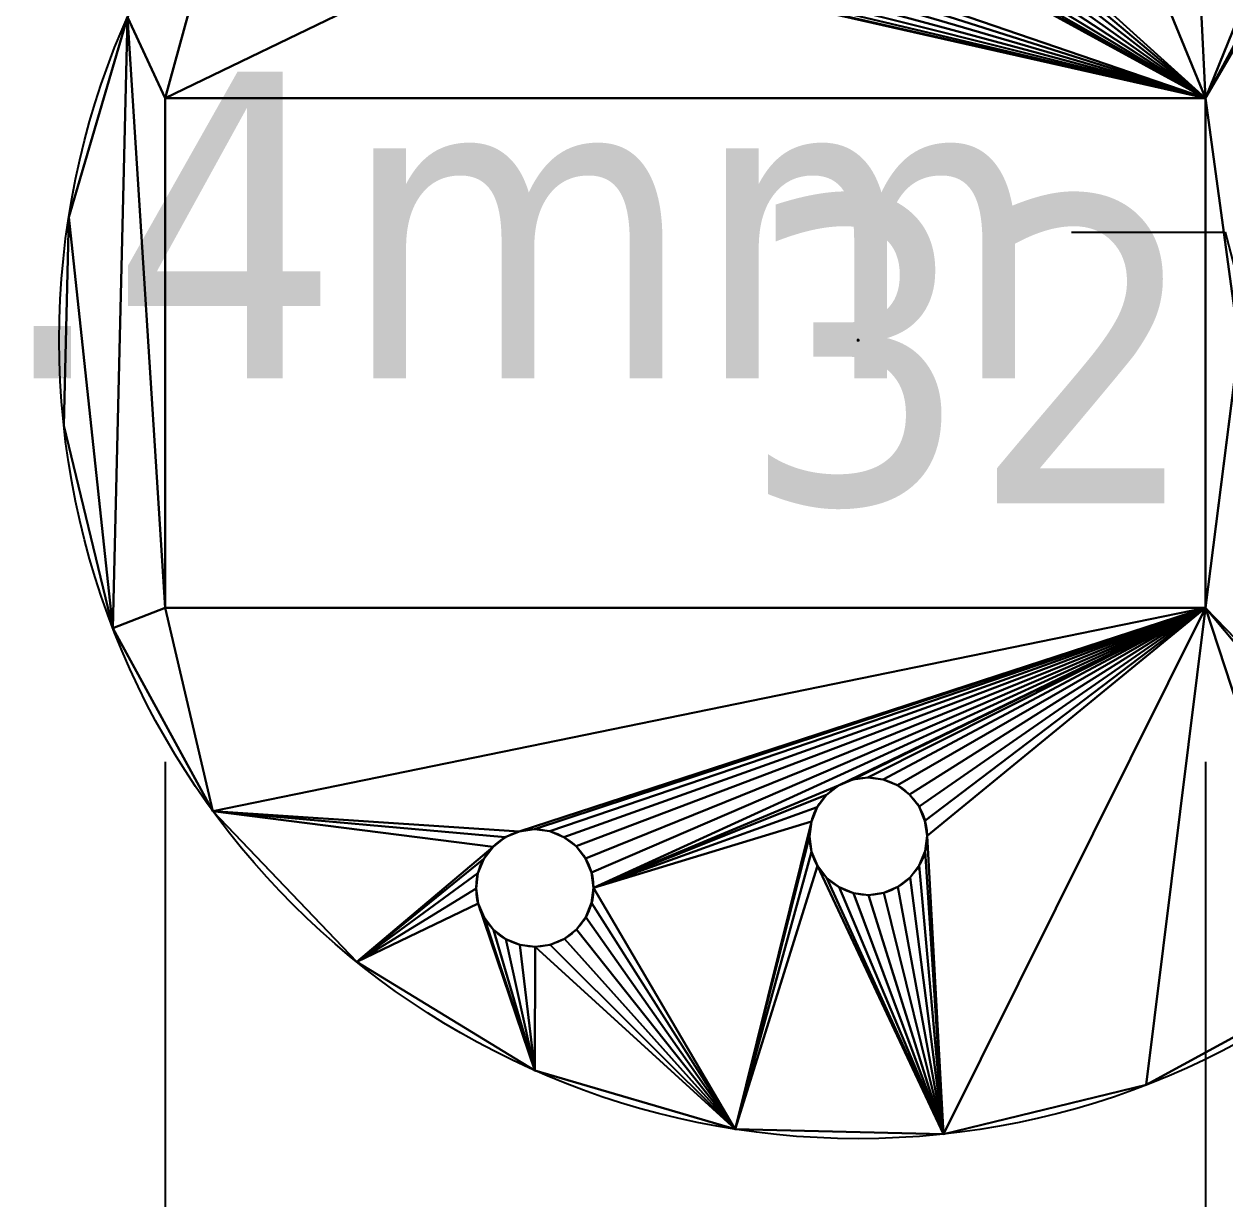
# Model space of a CAD drawing. Extents: x 8092 to 8804, y 9667 to 10646.
# Drawn here: x 8239.7 to 8315.3, y 9985 to 10059 of the extents above; entities that cross this region are included whole.
import ezdxf

# ---------------------------------------------------------------- set-up
doc = ezdxf.new("R2010")
doc.units = 0
doc.layers.get('0').update_dxf_attribs({"color": 13, "linetype": 'CONTINUOUS'})
doc.layers.get('DEFPOINTS').update_dxf_attribs({"linetype": 'CONTINUOUS'})
doc.styles.add('TAHOMA', font='tahoma.ttf')
doc.dimstyles.new('DIMSTYLE24', dxfattribs={"dimtxt": 19.396405, "dimasz": 9.698202, "dimexe": 9.698202, "dimexo": 9.698202, "dimgap": 1.93964, "dimtad": 0, "dimtih": 1, "dimtoh": 1, "dimdec": 1, "dimzin": 0, "dimtxsty": 'TAHOMA', "dimcen": 0.09, "dimazin": 3, "dimtfac": 1, "dimtdec": 4, "dimtofl": 0, "dimtmove": 0, "dimatfit": 3, "dimtolj": 1, "dimtzin": 0})
doc.dimstyles.new('DIMSTYLE25', dxfattribs={"dimtxt": 19.298537, "dimasz": 9.649269, "dimexe": 9.649269, "dimexo": 9.649269, "dimgap": 1.929854, "dimtad": 0, "dimtih": 1, "dimtoh": 1, "dimdec": 1, "dimzin": 0, "dimtxsty": 'TAHOMA', "dimcen": 0.09, "dimazin": 3, "dimtfac": 1, "dimtdec": 4, "dimtofl": 0, "dimtmove": 0, "dimatfit": 3, "dimtolj": 1, "dimtzin": 0})
doc.dimstyles.new('DIMSTYLE26', dxfattribs={"dimtxt": 19.283714, "dimasz": 9.641857, "dimexe": 9.641857, "dimexo": 9.641857, "dimgap": 1.928371, "dimtad": 0, "dimtih": 1, "dimtoh": 1, "dimdec": 1, "dimzin": 0, "dimtxsty": 'TAHOMA', "dimcen": 0.09, "dimazin": 3, "dimtfac": 1, "dimtdec": 4, "dimtofl": 0, "dimtmove": 0, "dimatfit": 3, "dimtolj": 1, "dimtzin": 0})
doc.dimstyles.new('DIMSTYLE9', dxfattribs={"dimtxt": 19.321487, "dimasz": 9.660743, "dimexe": 9.660743, "dimexo": 9.660743, "dimgap": 1.932149, "dimtad": 0, "dimtih": 1, "dimtoh": 1, "dimdec": 1, "dimzin": 0, "dimtxsty": 'TAHOMA', "dimcen": 0.09, "dimazin": 3, "dimtfac": 1, "dimtdec": 4, "dimtofl": 0, "dimtmove": 0, "dimatfit": 3, "dimtolj": 1, "dimtzin": 0})

# ---------------------------------------------------------------- blocks, each defined once
blk = doc.blocks.new('*D44')
at = {"color": 0}
for p, q in [((8248.629, 10012.558), (8248.629, 9965.891)), ((8314.129, 10012.558), (8314.129, 9965.891)), ((8248.629, 9975.589), (8238.931, 9975.589)), ((8304.431, 9975.589), (8258.328, 9975.589))]:
    blk.add_line(p, q, dxfattribs=at)
for points in [[(8258.328, 9977.206), (8258.328, 9973.973), (8248.629, 9975.589)], [(8304.431, 9973.973), (8304.431, 9977.206), (8314.129, 9975.589)]]:
    blk.add_solid(points, dxfattribs=at)
at = {"layer": 'DEFPOINTS', "color": 0}
for p in [(8248.629, 10022.256), (8314.129, 10022.256), (8248.629, 9975.589)]:
    blk.add_point(p, dxfattribs=at)
at = {"color": 0, "insert": (8190.091, 9975.589), "char_height": 19.3964, "attachment_point": 5, "style": 'TAHOMA'}
blk.add_mtext('\\A1;65.5mm', dxfattribs=at)
blk = doc.blocks.new('*D45')
at = {"color": 0}
for p, q in [((8332.356, 10064.005), (8332.356, 10073.655)), ((8323.779, 10054.356), (8342.006, 10054.356)), ((8323.779, 10022.256), (8342.006, 10022.256)), ((8332.356, 10012.607), (8332.356, 10002.958))]:
    blk.add_line(p, q, dxfattribs=at)
for points in [[(8330.748, 10064.005), (8333.965, 10064.005), (8332.356, 10054.356)], [(8333.965, 10012.607), (8330.748, 10012.607), (8332.356, 10022.256)]]:
    blk.add_solid(points, dxfattribs=at)
at = {"layer": 'DEFPOINTS', "color": 0}
for p in [(8314.129, 10054.356), (8314.129, 10022.256), (8332.356, 10022.256)]:
    blk.add_point(p, dxfattribs=at)
at = {"color": 0, "insert": (8332.356, 10038.306), "char_height": 19.2985, "attachment_point": 5, "style": 'TAHOMA'}
blk.add_mtext('\\A1;32.1mm', dxfattribs=at)
blk = doc.blocks.new('*D46')
at = {"color": 0}
for p, q in [((8305.69, 10045.925), (8315.351, 10045.925)), ((8315.351, 10045.925), (8319.533, 10029.928)), ((8322.823, 10017.002), (8323.003, 10017.002)), ((8322.913, 10016.912), (8322.913, 10017.092))]:
    blk.add_line(p, q, dxfattribs=at)
blk.add_solid([(8317.976, 10029.521), (8321.091, 10030.336), (8321.977, 10020.582)], dxfattribs=at)
at = {"layer": 'DEFPOINTS', "color": 0}
for p in [(8321.977, 10020.582), (8323.849, 10013.423)]:
    blk.add_point(p, dxfattribs=at)
at = {"color": 0, "insert": (8254.768, 10045.925), "char_height": 19.32149, "attachment_point": 5, "style": 'TAHOMA'}
blk.add_mtext('\\A1;%%c7.4mm', dxfattribs=at)
blk = doc.blocks.new('*D47')
at = {"color": 0}
for p, q in [((8347.224, 10081.774), (8339.606, 10075.863)), ((8356.866, 10081.774), (8347.224, 10081.774)), ((8292.25, 10039.025), (8292.25, 10039.205)), ((8292.16, 10039.115), (8292.34, 10039.115))]:
    blk.add_line(p, q, dxfattribs=at)
blk.add_solid([(8338.621, 10077.132), (8340.591, 10074.593), (8331.989, 10069.952)], dxfattribs=at)
at = {"layer": 'DEFPOINTS', "color": 0}
for p in [(8331.989, 10069.952), (8252.51, 10008.279)]:
    blk.add_point(p, dxfattribs=at)
at = {"color": 0, "insert": (8422.17, 10081.774), "char_height": 19.28371, "attachment_point": 5, "style": 'TAHOMA'}
blk.add_mtext('\\A1;%%c100.6mm', dxfattribs=at)

msp = doc.modelspace()

# ---------------------------------------------------------------- linework, layer by layer
for p, q in [((8314.129, 10054.356), (8248.629, 10054.356)), ((8248.629, 10054.356), (8248.629, 10022.256)), ((8314.129, 10054.356, 2.7), (8248.629, 10054.356, 2.7)), ((8248.629, 10054.356, 2.7), (8248.629, 10022.256, 2.7)), ((8248.629, 10054.356), (8248.629, 10054.356, 2.7)), ((8314.129, 10022.256), (8314.129, 10054.356)), ((8314.129, 10022.256, 2.7), (8314.129, 10054.356, 2.7)), ((8314.129, 10054.356), (8314.129, 10054.356, 2.7)), ((8242.55, 10046.866), (8242.55, 10046.866, 2.7)), ((8242.238, 10033.738), (8242.238, 10033.738, 2.7)), ((8248.629, 10022.256), (8314.129, 10022.256)), ((8248.629, 10022.256, 2.7), (8314.129, 10022.256, 2.7)), ((8248.629, 10022.256), (8248.629, 10022.256, 2.7)), ((8314.129, 10022.256), (8314.129, 10022.256, 2.7)), ((8245.334, 10020.978), (8245.334, 10020.978, 2.7)), ((8291.913, 10011.434), (8291.913, 10011.434, 2.7)), ((8292.87, 10011.565), (8292.87, 10011.565, 2.7)), ((8293.829, 10011.444), (8293.829, 10011.444, 2.7)), ((8290.26, 10010.468), (8290.26, 10010.468, 2.7)), ((8291.023, 10011.06), (8291.023, 10011.06, 2.7)), ((8294.723, 10011.079), (8294.723, 10011.079, 2.7)), ((8295.492, 10010.495), (8295.492, 10010.495, 2.7)), ((8289.675, 10009.699), (8289.675, 10009.699, 2.7)), ((8296.084, 10009.732), (8296.084, 10009.732, 2.7)), ((8251.627, 10009.453), (8251.627, 10009.453, 2.7)), ((8270.917, 10008.173), (8270.917, 10008.173, 2.7)), ((8271.874, 10008.304), (8271.874, 10008.304, 2.7)), ((8272.832, 10008.183), (8272.832, 10008.183, 2.7)), ((8289.31, 10008.805), (8289.31, 10008.805, 2.7)), ((8296.458, 10008.841), (8296.458, 10008.841, 2.7)), ((8270.026, 10007.799), (8270.026, 10007.799, 2.7)), ((8273.726, 10007.818), (8273.726, 10007.818, 2.7)), ((8289.189, 10007.847), (8289.189, 10007.847, 2.7)), ((8296.589, 10007.884), (8296.589, 10007.884, 2.7)), ((8269.263, 10007.207), (8269.263, 10007.207, 2.7)), ((8274.496, 10007.234), (8274.496, 10007.234, 2.7)), ((8289.32, 10006.89), (8289.32, 10006.89, 2.7)), ((8296.468, 10006.926), (8296.468, 10006.926, 2.7)), ((8268.679, 10006.438), (8268.679, 10006.438, 2.7)), ((8275.088, 10006.47), (8275.088, 10006.47, 2.7)), ((8289.694, 10005.999), (8289.694, 10005.999, 2.7)), ((8296.103, 10006.032), (8296.103, 10006.032, 2.7)), ((8268.314, 10005.544), (8268.314, 10005.544, 2.7)), ((8275.462, 10005.58), (8275.462, 10005.58, 2.7)), ((8290.286, 10005.236), (8290.286, 10005.236, 2.7)), ((8295.518, 10005.262), (8295.518, 10005.262, 2.7)), ((8268.193, 10004.585), (8268.193, 10004.585, 2.7)), ((8275.593, 10004.623), (8275.593, 10004.623, 2.7)), ((8291.055, 10004.652), (8291.055, 10004.652, 2.7)), ((8294.755, 10004.67), (8294.755, 10004.67, 2.7)), ((8268.324, 10003.629), (8268.324, 10003.629, 2.7)), ((8275.471, 10003.665), (8275.471, 10003.665, 2.7)), ((8291.949, 10004.287), (8291.949, 10004.287, 2.7)), ((8292.908, 10004.165), (8292.908, 10004.165, 2.7)), ((8293.865, 10004.296), (8293.865, 10004.296, 2.7)), ((8268.698, 10002.738), (8268.698, 10002.738, 2.7)), ((8275.106, 10002.77), (8275.106, 10002.77, 2.7)), ((8269.29, 10001.975), (8269.29, 10001.975, 2.7)), ((8270.059, 10001.391), (8270.059, 10001.391, 2.7)), ((8273.759, 10001.409), (8273.759, 10001.409, 2.7)), ((8274.522, 10002.001), (8274.522, 10002.001, 2.7)), ((8270.953, 10001.025), (8270.953, 10001.025, 2.7)), ((8271.911, 10000.904), (8271.911, 10000.904, 2.7)), ((8272.868, 10001.035), (8272.868, 10001.035, 2.7)), ((8260.688, 9999.95), (8260.688, 9999.95, 2.7)), ((8271.9, 9993.115), (8271.9, 9993.115, 2.7)), ((8310.387, 9992.199), (8310.387, 9992.199, 2.7)), ((8284.499, 9989.416), (8284.499, 9989.416, 2.7)), ((8297.627, 9989.103), (8297.627, 9989.103, 2.7))]:
    msp.add_line(p, q)
for centre, radius in [((8292.25, 10039.115), 50.3), ((8292.25, 10039.115, 2.7), 50.3), ((8292.889, 10007.865), 3.7), ((8292.889, 10007.865, 2.7), 3.7), ((8271.893, 10004.604), 3.7), ((8271.893, 10004.604, 2.7), 3.7)]:
    msp.add_circle(centre, radius)

# ---------------------------------------------------------------- dimensions: what is measured, and where the dimension line sits
at = {"color": 250}
for p1, p2, dimstyle, picture, middle in [((8252.51, 10008.279), (8331.989, 10069.952), 'DIMSTYLE26', '*D47', (8422.17, 10081.774)), ((8323.849, 10013.423), (8321.977, 10020.582), 'DIMSTYLE9', '*D46', (8254.768, 10045.925))]:
    dim = msp.add_diameter_dim_2p(p1=p1, p2=p2, dimstyle=dimstyle, override={"dimpost": 'mm'}, dxfattribs=at)
    dim.commit()
    dim.dimension.update_dxf_attribs({"geometry": picture, "text_midpoint": middle, "dimtype": 163})
dim = msp.add_linear_dim(base=(8332.356, 10022.256), p1=(8314.129, 10054.356), p2=(8314.129, 10022.256), angle=90, dimstyle='DIMSTYLE25', override={"dimpost": 'mm'}, dxfattribs=at)
dim.commit()
dim.dimension.update_dxf_attribs({"geometry": '*D45', "text_midpoint": (8332.356, 10038.306)})
dim = msp.add_linear_dim(base=(8248.629, 9975.589), p1=(8314.129, 10022.256), p2=(8248.629, 10022.256), dimstyle='DIMSTYLE24', override={"dimpost": 'mm'}, dxfattribs=at)
dim.commit()
dim.dimension.update_dxf_attribs({"geometry": '*D44', "text_midpoint": (8190.091, 9975.589)})

# ---------------------------------------------------------------- meshes
mesh = msp.add_polyface()
corners = [(8262.587, 10079.738), (8266.87, 10068.987), (8266.749, 10068.029), (8267.235, 10069.881), (8274.112, 10086.031), (8267.819, 10070.65), (8268.582, 10071.242), (8269.473, 10071.616), (8270.43, 10071.747), (8271.388, 10071.626), (8272.282, 10071.261), (8273.052, 10070.677), (8273.643, 10069.913), (8274.018, 10069.023), (8274.149, 10068.066), (8286.873, 10089.127), (8260.688, 9999.95), (8268.324, 10003.629), (8271.9, 9993.115), (8268.193, 10004.585), (8268.698, 10002.738), (8269.29, 10001.975), (8270.059, 10001.391), (8270.953, 10001.025), (8271.911, 10000.904), (8284.499, 9989.416), (8272.868, 10001.035), (8273.759, 10001.409), (8274.522, 10002.001), (8275.106, 10002.77), (8275.471, 10003.665), (8275.593, 10004.623), (8319.33, 10063.296), (8319.335, 10017.942), (8319.213, 10016.984), (8319.461, 10062.339), (8319.7, 10018.836), (8319.835, 10061.449), (8320.284, 10019.605), (8320.427, 10060.686), (8321.047, 10020.197), (8321.196, 10060.101), (8321.938, 10020.571), (8322.09, 10059.736), (8322.895, 10020.702), (8323.048, 10059.615), (8323.853, 10020.581), (8324.005, 10059.746), (8324.747, 10020.216), (8324.896, 10060.12), (8325.516, 10019.632), (8325.659, 10060.712), (8326.108, 10018.868), (8326.243, 10061.481), (8326.482, 10017.978), (8326.608, 10062.375), (8326.613, 10017.021), (8326.73, 10063.334), (8253.084, 10070.677), (8248.629, 10054.356), (8246.25, 10059.465), (8269.509, 10064.469), (8314.129, 10054.356), (8268.615, 10064.834), (8267.845, 10065.418), (8267.254, 10066.181), (8266.879, 10067.072), (8270.467, 10064.347), (8271.424, 10064.478), (8272.315, 10064.852), (8273.078, 10065.444), (8273.662, 10066.213), (8274.027, 10067.108), (8291.061, 10066.987), (8290.292, 10067.571), (8289.7, 10068.335), (8289.326, 10069.225), (8289.195, 10070.182), (8291.955, 10066.622), (8292.913, 10066.501), (8293.87, 10066.632), (8294.761, 10067.006), (8295.524, 10067.598), (8296.108, 10068.367), (8296.473, 10069.261), (8296.595, 10070.219), (8300, 10088.815), (8312.599, 10085.115), (8323.811, 10078.281), (8319.451, 10064.255), (8314.129, 10022.256), (8319.816, 10065.149), (8320.4, 10065.918), (8321.163, 10066.51), (8322.054, 10066.884), (8323.011, 10067.015), (8323.969, 10066.894), (8332.873, 10068.778), (8324.863, 10066.529), (8325.633, 10065.944), (8326.225, 10065.181), (8326.599, 10064.291), (8331.415, 10007.554), (8338.25, 10018.766), (8339.166, 10057.253), (8341.949, 10031.365), (8342.261, 10044.492), (8242.55, 10046.866), (8245.334, 10020.978), (8242.238, 10033.738), (8248.629, 10022.256), (8251.627, 10009.453), (8270.917, 10008.173), (8270.026, 10007.799), (8269.263, 10007.207), (8268.679, 10006.438), (8268.314, 10005.544), (8271.874, 10008.304), (8272.832, 10008.183), (8273.726, 10007.818), (8274.496, 10007.234), (8275.088, 10006.47), (8275.462, 10005.58), (8291.023, 10011.06), (8290.26, 10010.468), (8289.675, 10009.699), (8289.31, 10008.805), (8289.189, 10007.847), (8291.913, 10011.434), (8292.87, 10011.565), (8293.829, 10011.444), (8294.723, 10011.079), (8295.492, 10010.495), (8296.084, 10009.732), (8296.458, 10008.841), (8296.589, 10007.884), (8297.627, 9989.103), (8310.387, 9992.199), (8321.912, 9998.492), (8319.344, 10016.027), (8319.718, 10015.136), (8320.31, 10014.373), (8321.08, 10013.789), (8321.974, 10013.424), (8322.932, 10013.302), (8323.889, 10013.433), (8324.78, 10013.807), (8325.543, 10014.399), (8326.127, 10015.169), (8326.492, 10016.063), (8289.316, 10071.14), (8289.681, 10072.035), (8290.265, 10072.804), (8291.028, 10073.396), (8291.919, 10073.77), (8292.876, 10073.901), (8293.834, 10073.78), (8294.728, 10073.414), (8295.498, 10072.83), (8296.09, 10072.067), (8296.464, 10071.176), (8289.694, 10005.999), (8289.32, 10006.89), (8290.286, 10005.236), (8291.055, 10004.652), (8291.949, 10004.287), (8292.908, 10004.165), (8293.865, 10004.296), (8294.755, 10004.67), (8295.518, 10005.262), (8296.103, 10006.032), (8296.468, 10006.926)]
mesh.append_faces([[corners[k] for k in face] for face in [(105, 104, 106), (107, 108, 109)]], dxfattribs={"vtx0": -1})
mesh.append_faces([[corners[k] for k in face] for face in [(1, 0, 3), (3, 4, 5), (5, 4, 6), (6, 4, 7), (7, 4, 8), (8, 4, 9), (9, 4, 10), (10, 4, 11), (11, 4, 12), (12, 4, 13), (13, 4, 14), (16, 17, 18), (17, 16, 19), (18, 24, 25), (33, 35, 36), (36, 37, 38), (38, 39, 40), (40, 41, 42), (42, 43, 44), (44, 45, 46), (46, 47, 48), (48, 49, 50), (50, 51, 52), (52, 53, 54), (54, 55, 56), (58, 59, 60), (59, 61, 62), (61, 58, 63), (63, 58, 64), (64, 58, 65), (65, 58, 66), (66, 0, 2), (73, 14, 74), (74, 14, 75), (75, 14, 76), (76, 14, 77), (62, 89, 90), (89, 88, 91), (91, 88, 92), (92, 88, 93), (93, 88, 94), (94, 88, 95), (95, 88, 96), (96, 97, 98), (98, 97, 99), (99, 97, 100), (100, 97, 101), (101, 97, 57), (102, 97, 103), (103, 104, 105), (108, 110, 111), (110, 60, 59), (111, 114, 16), (112, 90, 117), (117, 90, 118), (118, 90, 119), (119, 90, 120), (120, 90, 121), (121, 90, 122), (122, 90, 31), (123, 90, 128), (128, 90, 129), (129, 90, 130), (130, 90, 131), (131, 90, 132), (132, 90, 133), (133, 90, 134), (134, 90, 135), (136, 90, 137), (137, 90, 138), (139, 90, 34), (138, 143, 102), (150, 15, 151), (151, 86, 152), (152, 86, 153), (153, 86, 154), (154, 86, 155), (155, 86, 156), (156, 86, 157), (157, 86, 158), (158, 86, 159), (159, 86, 160), (160, 86, 85), (25, 161, 136), (161, 25, 162), (162, 25, 127)]], dxfattribs={"vtx0": -1, "vtx1": -1})
mesh.append_faces([[corners[k] for k in face] for face in [(59, 58, 61), (62, 14, 73), (77, 14, 15), (62, 85, 86), (62, 88, 89), (90, 32, 34), (57, 97, 102), (108, 60, 110), (111, 90, 112), (31, 90, 123), (31, 126, 25), (135, 90, 136), (138, 90, 139), (102, 56, 57)]], dxfattribs={"vtx0": -1, "vtx1": -1, "vtx2": -1})
mesh.append_faces([[corners[k] for k in face] for face in [(0, 1, 2), (3, 0, 4), (14, 4, 15), (18, 17, 20), (18, 20, 21), (18, 21, 22), (18, 22, 23), (18, 23, 24), (25, 24, 26), (25, 26, 27), (25, 27, 28), (25, 28, 29), (25, 29, 30), (25, 30, 31), (32, 33, 34), (33, 32, 35), (36, 35, 37), (38, 37, 39), (40, 39, 41), (42, 41, 43), (44, 43, 45), (46, 45, 47), (48, 47, 49), (50, 49, 51), (52, 51, 53), (54, 53, 55), (56, 55, 57), (66, 58, 0), (62, 61, 67), (62, 67, 68), (62, 68, 69), (62, 69, 70), (62, 70, 71), (62, 71, 72), (62, 72, 14), (62, 73, 78), (62, 78, 79), (62, 79, 80), (62, 80, 81), (62, 81, 82), (62, 82, 83), (62, 83, 84), (62, 84, 85), (62, 86, 87), (62, 87, 88), (90, 89, 32), (96, 88, 97), (103, 97, 104), (108, 107, 60), (111, 110, 90), (111, 112, 113), (111, 113, 114), (16, 114, 115), (16, 115, 116), (16, 116, 19), (31, 123, 124), (31, 124, 125), (31, 125, 126), (25, 126, 127), (138, 139, 140), (138, 140, 141), (138, 141, 142), (138, 142, 143), (102, 143, 144), (102, 144, 145), (102, 145, 146), (102, 146, 147), (102, 147, 148), (102, 148, 149), (102, 149, 56), (15, 150, 77), (151, 15, 86), (136, 161, 163), (136, 163, 164), (136, 164, 165), (136, 165, 166), (136, 166, 167), (136, 167, 168), (136, 168, 169), (136, 169, 170), (136, 170, 171), (136, 171, 135)]], dxfattribs={"vtx0": -1, "vtx2": -1})
mesh = msp.add_polyface()
corners = [(8260.688, 9999.95, 2.7), (8268.324, 10003.629, 2.7), (8268.193, 10004.585, 2.7), (8271.9, 9993.115, 2.7), (8268.698, 10002.738, 2.7), (8269.29, 10001.975, 2.7), (8270.059, 10001.391, 2.7), (8270.953, 10001.025, 2.7), (8271.911, 10000.904, 2.7), (8284.499, 9989.416, 2.7), (8272.868, 10001.035, 2.7), (8273.759, 10001.409, 2.7), (8274.522, 10002.001, 2.7), (8275.106, 10002.77, 2.7), (8275.471, 10003.665, 2.7), (8275.593, 10004.623, 2.7), (8262.587, 10079.738, 2.7), (8267.235, 10069.881, 2.7), (8274.112, 10086.031, 2.7), (8266.87, 10068.987, 2.7), (8266.749, 10068.029, 2.7), (8267.819, 10070.65, 2.7), (8268.582, 10071.242, 2.7), (8269.473, 10071.616, 2.7), (8270.43, 10071.747, 2.7), (8271.388, 10071.626, 2.7), (8272.282, 10071.261, 2.7), (8273.052, 10070.677, 2.7), (8273.643, 10069.913, 2.7), (8274.018, 10069.023, 2.7), (8274.149, 10068.066, 2.7), (8286.873, 10089.127, 2.7), (8289.32, 10006.89, 2.7), (8289.189, 10007.847, 2.7), (8289.694, 10005.999, 2.7), (8297.627, 9989.103, 2.7), (8290.286, 10005.236, 2.7), (8291.055, 10004.652, 2.7), (8291.949, 10004.287, 2.7), (8292.908, 10004.165, 2.7), (8293.865, 10004.296, 2.7), (8294.755, 10004.67, 2.7), (8295.518, 10005.262, 2.7), (8296.103, 10006.032, 2.7), (8296.468, 10006.926, 2.7), (8296.589, 10007.884, 2.7), (8245.334, 10020.978, 2.7), (8242.55, 10046.866, 2.7), (8242.238, 10033.738, 2.7), (8246.25, 10059.465, 2.7), (8248.629, 10022.256, 2.7), (8251.627, 10009.453, 2.7), (8314.129, 10022.256, 2.7), (8270.917, 10008.173, 2.7), (8270.026, 10007.799, 2.7), (8269.263, 10007.207, 2.7), (8268.679, 10006.438, 2.7), (8268.314, 10005.544, 2.7), (8271.874, 10008.304, 2.7), (8272.832, 10008.183, 2.7), (8273.726, 10007.818, 2.7), (8274.496, 10007.234, 2.7), (8275.088, 10006.47, 2.7), (8275.462, 10005.58, 2.7), (8291.023, 10011.06, 2.7), (8290.26, 10010.468, 2.7), (8289.675, 10009.699, 2.7), (8289.31, 10008.805, 2.7), (8291.913, 10011.434, 2.7), (8292.87, 10011.565, 2.7), (8293.829, 10011.444, 2.7), (8294.723, 10011.079, 2.7), (8295.492, 10010.495, 2.7), (8296.084, 10009.732, 2.7), (8296.458, 10008.841, 2.7), (8310.387, 9992.199, 2.7), (8321.912, 9998.492, 2.7), (8319.344, 10016.027, 2.7), (8319.213, 10016.984, 2.7), (8314.129, 10054.356, 2.7), (8319.718, 10015.136, 2.7), (8320.31, 10014.373, 2.7), (8321.08, 10013.789, 2.7), (8321.974, 10013.424, 2.7), (8331.415, 10007.554, 2.7), (8322.932, 10013.302, 2.7), (8323.889, 10013.433, 2.7), (8324.78, 10013.807, 2.7), (8325.543, 10014.399, 2.7), (8326.127, 10015.169, 2.7), (8326.492, 10016.063, 2.7), (8326.613, 10017.021, 2.7), (8326.73, 10063.334, 2.7), (8248.629, 10054.356, 2.7), (8253.084, 10070.677, 2.7), (8269.509, 10064.469, 2.7), (8268.615, 10064.834, 2.7), (8267.845, 10065.418, 2.7), (8267.254, 10066.181, 2.7), (8266.879, 10067.072, 2.7), (8270.467, 10064.347, 2.7), (8271.424, 10064.478, 2.7), (8272.315, 10064.852, 2.7), (8273.078, 10065.444, 2.7), (8273.662, 10066.213, 2.7), (8274.027, 10067.108, 2.7), (8291.061, 10066.987, 2.7), (8290.292, 10067.571, 2.7), (8289.7, 10068.335, 2.7), (8289.326, 10069.225, 2.7), (8289.195, 10070.182, 2.7), (8291.955, 10066.622, 2.7), (8292.913, 10066.501, 2.7), (8293.87, 10066.632, 2.7), (8294.761, 10067.006, 2.7), (8295.524, 10067.598, 2.7), (8296.108, 10068.367, 2.7), (8296.473, 10069.261, 2.7), (8296.595, 10070.219, 2.7), (8300, 10088.815, 2.7), (8312.599, 10085.115, 2.7), (8323.811, 10078.281, 2.7), (8319.451, 10064.255, 2.7), (8319.33, 10063.296, 2.7), (8319.816, 10065.149, 2.7), (8320.4, 10065.918, 2.7), (8321.163, 10066.51, 2.7), (8322.054, 10066.884, 2.7), (8323.011, 10067.015, 2.7), (8323.969, 10066.894, 2.7), (8332.873, 10068.778, 2.7), (8324.863, 10066.529, 2.7), (8325.633, 10065.944, 2.7), (8326.225, 10065.181, 2.7), (8326.599, 10064.291, 2.7), (8338.25, 10018.766, 2.7), (8339.166, 10057.253, 2.7), (8341.949, 10031.365, 2.7), (8342.261, 10044.492, 2.7), (8319.335, 10017.942, 2.7), (8319.461, 10062.339, 2.7), (8319.7, 10018.836, 2.7), (8319.835, 10061.449, 2.7), (8320.284, 10019.605, 2.7), (8320.427, 10060.686, 2.7), (8321.047, 10020.197, 2.7), (8321.196, 10060.101, 2.7), (8321.938, 10020.571, 2.7), (8322.09, 10059.736, 2.7), (8322.895, 10020.702, 2.7), (8323.048, 10059.615, 2.7), (8323.853, 10020.581, 2.7), (8324.005, 10059.746, 2.7), (8324.747, 10020.216, 2.7), (8324.896, 10060.12, 2.7), (8325.516, 10019.632, 2.7), (8325.659, 10060.712, 2.7), (8326.108, 10018.868, 2.7), (8326.243, 10061.481, 2.7), (8326.482, 10017.978, 2.7), (8326.608, 10062.375, 2.7), (8289.681, 10072.035, 2.7), (8289.316, 10071.14, 2.7), (8290.265, 10072.804, 2.7), (8291.028, 10073.396, 2.7), (8291.919, 10073.77, 2.7), (8292.876, 10073.901, 2.7), (8293.834, 10073.78, 2.7), (8294.728, 10073.414, 2.7), (8295.498, 10072.83, 2.7), (8296.09, 10072.067, 2.7), (8296.464, 10071.176, 2.7)]
mesh.append_faces([[corners[k] for k in face] for face in [(46, 47, 48), (136, 137, 138)]], dxfattribs={"vtx0": -1})
mesh.append_faces([[corners[k] for k in face] for face in [(1, 3, 4), (4, 3, 5), (5, 3, 6), (6, 3, 7), (7, 3, 8), (8, 9, 10), (10, 9, 11), (11, 9, 12), (12, 9, 13), (13, 9, 14), (14, 9, 15), (16, 17, 18), (17, 16, 19), (19, 16, 20), (18, 30, 31), (32, 9, 34), (34, 35, 36), (36, 35, 37), (37, 35, 38), (38, 35, 39), (39, 35, 40), (40, 35, 41), (41, 35, 42), (42, 35, 43), (43, 35, 44), (44, 35, 45), (47, 46, 49), (50, 51, 52), (53, 51, 54), (54, 51, 55), (55, 0, 56), (56, 0, 57), (57, 0, 2), (64, 15, 65), (65, 15, 66), (66, 15, 67), (67, 9, 33), (52, 78, 79), (77, 76, 80), (80, 76, 81), (81, 76, 82), (82, 76, 83), (83, 84, 85), (85, 84, 86), (86, 84, 87), (87, 84, 88), (88, 84, 89), (89, 84, 90), (90, 84, 91), (49, 93, 94), (93, 49, 50), (94, 99, 16), (95, 79, 100), (100, 79, 101), (101, 79, 102), (102, 79, 103), (103, 79, 104), (104, 79, 105), (105, 79, 30), (106, 79, 111), (111, 79, 112), (112, 79, 113), (113, 79, 114), (114, 79, 115), (115, 79, 116), (116, 79, 117), (117, 79, 118), (119, 79, 120), (120, 79, 121), (122, 79, 123), (121, 129, 130), (130, 135, 136), (139, 123, 78), (123, 139, 140), (140, 141, 142), (142, 143, 144), (144, 145, 146), (146, 147, 148), (148, 149, 150), (150, 151, 152), (152, 153, 154), (154, 155, 156), (156, 157, 158), (158, 159, 160), (160, 91, 92), (31, 161, 119), (161, 31, 162), (162, 31, 110)]], dxfattribs={"vtx0": -1, "vtx1": -1})
mesh.append_faces([[corners[k] for k in face] for face in [(49, 46, 50), (52, 51, 53), (52, 15, 64), (67, 15, 9), (52, 45, 35), (52, 76, 77), (91, 84, 92), (94, 93, 95), (30, 79, 106), (30, 110, 31), (118, 79, 119), (121, 79, 122), (123, 79, 78), (130, 92, 84)]], dxfattribs={"vtx0": -1, "vtx1": -1, "vtx2": -1})
mesh.append_faces([[corners[k] for k in face] for face in [(0, 1, 2), (1, 0, 3), (8, 3, 9), (18, 17, 21), (18, 21, 22), (18, 22, 23), (18, 23, 24), (18, 24, 25), (18, 25, 26), (18, 26, 27), (18, 27, 28), (18, 28, 29), (18, 29, 30), (9, 32, 33), (34, 9, 35), (50, 46, 51), (55, 51, 0), (52, 53, 58), (52, 58, 59), (52, 59, 60), (52, 60, 61), (52, 61, 62), (52, 62, 63), (52, 63, 15), (52, 64, 68), (52, 68, 69), (52, 69, 70), (52, 70, 71), (52, 71, 72), (52, 72, 73), (52, 73, 74), (52, 74, 45), (52, 35, 75), (52, 75, 76), (52, 77, 78), (83, 76, 84), (95, 93, 79), (94, 95, 96), (94, 96, 97), (94, 97, 98), (94, 98, 99), (16, 99, 20), (30, 106, 107), (30, 107, 108), (30, 108, 109), (30, 109, 110), (121, 122, 124), (121, 124, 125), (121, 125, 126), (121, 126, 127), (121, 127, 128), (121, 128, 129), (130, 129, 131), (130, 131, 132), (130, 132, 133), (130, 133, 134), (130, 134, 92), (130, 84, 135), (136, 135, 137), (140, 139, 141), (142, 141, 143), (144, 143, 145), (146, 145, 147), (148, 147, 149), (150, 149, 151), (152, 151, 153), (154, 153, 155), (156, 155, 157), (158, 157, 159), (160, 159, 91), (119, 161, 163), (119, 163, 164), (119, 164, 165), (119, 165, 166), (119, 166, 167), (119, 167, 168), (119, 168, 169), (119, 169, 170), (119, 170, 171), (119, 171, 118)]], dxfattribs={"vtx0": -1, "vtx2": -1})
mesh = msp.add_polyface()
corners = [(8246.25, 10059.465, 2.7), (8242.55, 10046.866), (8242.55, 10046.866, 2.7), (8246.25, 10059.465)]
mesh.append_faces([[corners[k] for k in face] for face in [(0, 1, 2), (1, 0, 3)]], dxfattribs={"vtx0": -1})
mesh = msp.add_polyface()
corners = [(8314.129, 10054.356, 2.7), (8248.629, 10054.356), (8314.129, 10054.356), (8248.629, 10054.356, 2.7)]
mesh.append_faces([[corners[k] for k in face] for face in [(0, 1, 2), (1, 0, 3)]], dxfattribs={"vtx0": -1})
mesh = msp.add_polyface()
corners = [(8248.629, 10054.356), (8248.629, 10022.256, 2.7), (8248.629, 10022.256), (8248.629, 10054.356, 2.7)]
mesh.append_faces([[corners[k] for k in face] for face in [(0, 1, 2), (1, 0, 3)]], dxfattribs={"vtx0": -1})
mesh = msp.add_polyface()
corners = [(8314.129, 10054.356, 2.7), (8314.129, 10022.256), (8314.129, 10022.256, 2.7), (8314.129, 10054.356)]
mesh.append_faces([[corners[k] for k in face] for face in [(0, 1, 2), (1, 0, 3)]], dxfattribs={"vtx0": -1})
mesh = msp.add_polyface()
corners = [(8242.55, 10046.866, 2.7), (8242.238, 10033.738), (8242.238, 10033.738, 2.7), (8242.55, 10046.866)]
mesh.append_faces([[corners[k] for k in face] for face in [(0, 1, 2), (1, 0, 3)]], dxfattribs={"vtx0": -1})
mesh = msp.add_polyface()
corners = [(8242.238, 10033.738, 2.7), (8245.334, 10020.978), (8245.334, 10020.978, 2.7), (8242.238, 10033.738)]
mesh.append_faces([[corners[k] for k in face] for face in [(0, 1, 2), (1, 0, 3)]], dxfattribs={"vtx0": -1})
mesh = msp.add_polyface()
corners = [(8248.629, 10022.256, 2.7), (8314.129, 10022.256), (8248.629, 10022.256), (8314.129, 10022.256, 2.7)]
mesh.append_faces([[corners[k] for k in face] for face in [(0, 1, 2), (1, 0, 3)]], dxfattribs={"vtx0": -1})
mesh = msp.add_polyface()
corners = [(8245.334, 10020.978, 2.7), (8251.627, 10009.453), (8251.627, 10009.453, 2.7), (8245.334, 10020.978)]
mesh.append_faces([[corners[k] for k in face] for face in [(0, 1, 2), (1, 0, 3)]], dxfattribs={"vtx0": -1})
mesh = msp.add_polyface()
corners = [(8291.913, 10011.434, 2.7), (8291.023, 10011.06), (8291.913, 10011.434), (8291.023, 10011.06, 2.7)]
mesh.append_faces([[corners[k] for k in face] for face in [(0, 1, 2), (1, 0, 3)]], dxfattribs={"vtx0": -1})
mesh = msp.add_polyface()
corners = [(8292.87, 10011.565, 2.7), (8291.913, 10011.434), (8292.87, 10011.565), (8291.913, 10011.434, 2.7)]
mesh.append_faces([[corners[k] for k in face] for face in [(0, 1, 2), (1, 0, 3)]], dxfattribs={"vtx0": -1})
mesh = msp.add_polyface()
corners = [(8293.829, 10011.444, 2.7), (8292.87, 10011.565), (8293.829, 10011.444), (8292.87, 10011.565, 2.7)]
mesh.append_faces([[corners[k] for k in face] for face in [(0, 1, 2), (1, 0, 3)]], dxfattribs={"vtx0": -1})
mesh = msp.add_polyface()
corners = [(8294.723, 10011.079, 2.7), (8293.829, 10011.444), (8294.723, 10011.079), (8293.829, 10011.444, 2.7)]
mesh.append_faces([[corners[k] for k in face] for face in [(0, 1, 2), (1, 0, 3)]], dxfattribs={"vtx0": -1})
mesh = msp.add_polyface()
corners = [(8290.26, 10010.468), (8289.675, 10009.699, 2.7), (8289.675, 10009.699), (8290.26, 10010.468, 2.7)]
mesh.append_faces([[corners[k] for k in face] for face in [(0, 1, 2), (1, 0, 3)]], dxfattribs={"vtx0": -1})
mesh = msp.add_polyface()
corners = [(8291.023, 10011.06, 2.7), (8290.26, 10010.468), (8291.023, 10011.06), (8290.26, 10010.468, 2.7)]
mesh.append_faces([[corners[k] for k in face] for face in [(0, 1, 2), (1, 0, 3)]], dxfattribs={"vtx0": -1})
mesh = msp.add_polyface()
corners = [(8295.492, 10010.495, 2.7), (8294.723, 10011.079), (8295.492, 10010.495), (8294.723, 10011.079, 2.7)]
mesh.append_faces([[corners[k] for k in face] for face in [(0, 1, 2), (1, 0, 3)]], dxfattribs={"vtx0": -1})
mesh = msp.add_polyface()
corners = [(8295.492, 10010.495, 2.7), (8296.084, 10009.732), (8296.084, 10009.732, 2.7), (8295.492, 10010.495)]
mesh.append_faces([[corners[k] for k in face] for face in [(0, 1, 2), (1, 0, 3)]], dxfattribs={"vtx0": -1})
mesh = msp.add_polyface()
corners = [(8289.675, 10009.699), (8289.31, 10008.805, 2.7), (8289.31, 10008.805), (8289.675, 10009.699, 2.7)]
mesh.append_faces([[corners[k] for k in face] for face in [(0, 1, 2), (1, 0, 3)]], dxfattribs={"vtx0": -1})
mesh = msp.add_polyface()
corners = [(8296.084, 10009.732, 2.7), (8296.458, 10008.841), (8296.458, 10008.841, 2.7), (8296.084, 10009.732)]
mesh.append_faces([[corners[k] for k in face] for face in [(0, 1, 2), (1, 0, 3)]], dxfattribs={"vtx0": -1})
mesh = msp.add_polyface()
corners = [(8251.627, 10009.453, 2.7), (8260.688, 9999.95), (8260.688, 9999.95, 2.7), (8251.627, 10009.453)]
mesh.append_faces([[corners[k] for k in face] for face in [(0, 1, 2), (1, 0, 3)]], dxfattribs={"vtx0": -1})
mesh = msp.add_polyface()
corners = [(8270.917, 10008.173, 2.7), (8270.026, 10007.799), (8270.917, 10008.173), (8270.026, 10007.799, 2.7)]
mesh.append_faces([[corners[k] for k in face] for face in [(0, 1, 2), (1, 0, 3)]], dxfattribs={"vtx0": -1})
mesh = msp.add_polyface()
corners = [(8271.874, 10008.304, 2.7), (8270.917, 10008.173), (8271.874, 10008.304), (8270.917, 10008.173, 2.7)]
mesh.append_faces([[corners[k] for k in face] for face in [(0, 1, 2), (1, 0, 3)]], dxfattribs={"vtx0": -1})
mesh = msp.add_polyface()
corners = [(8272.832, 10008.183, 2.7), (8271.874, 10008.304), (8272.832, 10008.183), (8271.874, 10008.304, 2.7)]
mesh.append_faces([[corners[k] for k in face] for face in [(0, 1, 2), (1, 0, 3)]], dxfattribs={"vtx0": -1})
mesh = msp.add_polyface()
corners = [(8273.726, 10007.818, 2.7), (8272.832, 10008.183), (8273.726, 10007.818), (8272.832, 10008.183, 2.7)]
mesh.append_faces([[corners[k] for k in face] for face in [(0, 1, 2), (1, 0, 3)]], dxfattribs={"vtx0": -1})
mesh = msp.add_polyface()
corners = [(8289.31, 10008.805), (8289.189, 10007.847, 2.7), (8289.189, 10007.847), (8289.31, 10008.805, 2.7)]
mesh.append_faces([[corners[k] for k in face] for face in [(0, 1, 2), (1, 0, 3)]], dxfattribs={"vtx0": -1})
mesh = msp.add_polyface()
corners = [(8296.458, 10008.841, 2.7), (8296.589, 10007.884), (8296.589, 10007.884, 2.7), (8296.458, 10008.841)]
mesh.append_faces([[corners[k] for k in face] for face in [(0, 1, 2), (1, 0, 3)]], dxfattribs={"vtx0": -1})
mesh = msp.add_polyface()
corners = [(8270.026, 10007.799, 2.7), (8269.263, 10007.207), (8270.026, 10007.799), (8269.263, 10007.207, 2.7)]
mesh.append_faces([[corners[k] for k in face] for face in [(0, 1, 2), (1, 0, 3)]], dxfattribs={"vtx0": -1})
mesh = msp.add_polyface()
corners = [(8274.496, 10007.234, 2.7), (8273.726, 10007.818), (8274.496, 10007.234), (8273.726, 10007.818, 2.7)]
mesh.append_faces([[corners[k] for k in face] for face in [(0, 1, 2), (1, 0, 3)]], dxfattribs={"vtx0": -1})
mesh = msp.add_polyface()
corners = [(8289.189, 10007.847), (8289.32, 10006.89, 2.7), (8289.32, 10006.89), (8289.189, 10007.847, 2.7)]
mesh.append_faces([[corners[k] for k in face] for face in [(0, 1, 2), (1, 0, 3)]], dxfattribs={"vtx0": -1})
mesh = msp.add_polyface()
corners = [(8296.589, 10007.884, 2.7), (8296.468, 10006.926), (8296.468, 10006.926, 2.7), (8296.589, 10007.884)]
mesh.append_faces([[corners[k] for k in face] for face in [(0, 1, 2), (1, 0, 3)]], dxfattribs={"vtx0": -1})
mesh = msp.add_polyface()
corners = [(8269.263, 10007.207), (8268.679, 10006.438, 2.7), (8268.679, 10006.438), (8269.263, 10007.207, 2.7)]
mesh.append_faces([[corners[k] for k in face] for face in [(0, 1, 2), (1, 0, 3)]], dxfattribs={"vtx0": -1})
mesh = msp.add_polyface()
corners = [(8274.496, 10007.234, 2.7), (8275.088, 10006.47), (8275.088, 10006.47, 2.7), (8274.496, 10007.234)]
mesh.append_faces([[corners[k] for k in face] for face in [(0, 1, 2), (1, 0, 3)]], dxfattribs={"vtx0": -1})
mesh = msp.add_polyface()
corners = [(8289.32, 10006.89), (8289.694, 10005.999, 2.7), (8289.694, 10005.999), (8289.32, 10006.89, 2.7)]
mesh.append_faces([[corners[k] for k in face] for face in [(0, 1, 2), (1, 0, 3)]], dxfattribs={"vtx0": -1})
mesh = msp.add_polyface()
corners = [(8296.468, 10006.926, 2.7), (8296.103, 10006.032), (8296.103, 10006.032, 2.7), (8296.468, 10006.926)]
mesh.append_faces([[corners[k] for k in face] for face in [(0, 1, 2), (1, 0, 3)]], dxfattribs={"vtx0": -1})
mesh = msp.add_polyface()
corners = [(8268.679, 10006.438), (8268.314, 10005.544, 2.7), (8268.314, 10005.544), (8268.679, 10006.438, 2.7)]
mesh.append_faces([[corners[k] for k in face] for face in [(0, 1, 2), (1, 0, 3)]], dxfattribs={"vtx0": -1})
mesh = msp.add_polyface()
corners = [(8275.088, 10006.47, 2.7), (8275.462, 10005.58), (8275.462, 10005.58, 2.7), (8275.088, 10006.47)]
mesh.append_faces([[corners[k] for k in face] for face in [(0, 1, 2), (1, 0, 3)]], dxfattribs={"vtx0": -1})
mesh = msp.add_polyface()
corners = [(8289.694, 10005.999), (8290.286, 10005.236, 2.7), (8290.286, 10005.236), (8289.694, 10005.999, 2.7)]
mesh.append_faces([[corners[k] for k in face] for face in [(0, 1, 2), (1, 0, 3)]], dxfattribs={"vtx0": -1})
mesh = msp.add_polyface()
corners = [(8296.103, 10006.032, 2.7), (8295.518, 10005.262), (8295.518, 10005.262, 2.7), (8296.103, 10006.032)]
mesh.append_faces([[corners[k] for k in face] for face in [(0, 1, 2), (1, 0, 3)]], dxfattribs={"vtx0": -1})
mesh = msp.add_polyface()
corners = [(8268.314, 10005.544), (8268.193, 10004.585, 2.7), (8268.193, 10004.585), (8268.314, 10005.544, 2.7)]
mesh.append_faces([[corners[k] for k in face] for face in [(0, 1, 2), (1, 0, 3)]], dxfattribs={"vtx0": -1})
mesh = msp.add_polyface()
corners = [(8275.462, 10005.58, 2.7), (8275.593, 10004.623), (8275.593, 10004.623, 2.7), (8275.462, 10005.58)]
mesh.append_faces([[corners[k] for k in face] for face in [(0, 1, 2), (1, 0, 3)]], dxfattribs={"vtx0": -1})
mesh = msp.add_polyface()
corners = [(8290.286, 10005.236, 2.7), (8291.055, 10004.652), (8290.286, 10005.236), (8291.055, 10004.652, 2.7)]
mesh.append_faces([[corners[k] for k in face] for face in [(0, 1, 2), (1, 0, 3)]], dxfattribs={"vtx0": -1})
mesh = msp.add_polyface()
corners = [(8294.755, 10004.67, 2.7), (8295.518, 10005.262), (8294.755, 10004.67), (8295.518, 10005.262, 2.7)]
mesh.append_faces([[corners[k] for k in face] for face in [(0, 1, 2), (1, 0, 3)]], dxfattribs={"vtx0": -1})
mesh = msp.add_polyface()
corners = [(8268.193, 10004.585), (8268.324, 10003.629, 2.7), (8268.324, 10003.629), (8268.193, 10004.585, 2.7)]
mesh.append_faces([[corners[k] for k in face] for face in [(0, 1, 2), (1, 0, 3)]], dxfattribs={"vtx0": -1})
mesh = msp.add_polyface()
corners = [(8275.593, 10004.623, 2.7), (8275.471, 10003.665), (8275.471, 10003.665, 2.7), (8275.593, 10004.623)]
mesh.append_faces([[corners[k] for k in face] for face in [(0, 1, 2), (1, 0, 3)]], dxfattribs={"vtx0": -1})
mesh = msp.add_polyface()
corners = [(8291.055, 10004.652, 2.7), (8291.949, 10004.287), (8291.055, 10004.652), (8291.949, 10004.287, 2.7)]
mesh.append_faces([[corners[k] for k in face] for face in [(0, 1, 2), (1, 0, 3)]], dxfattribs={"vtx0": -1})
mesh = msp.add_polyface()
corners = [(8293.865, 10004.296, 2.7), (8294.755, 10004.67), (8293.865, 10004.296), (8294.755, 10004.67, 2.7)]
mesh.append_faces([[corners[k] for k in face] for face in [(0, 1, 2), (1, 0, 3)]], dxfattribs={"vtx0": -1})
mesh = msp.add_polyface()
corners = [(8268.324, 10003.629), (8268.698, 10002.738, 2.7), (8268.698, 10002.738), (8268.324, 10003.629, 2.7)]
mesh.append_faces([[corners[k] for k in face] for face in [(0, 1, 2), (1, 0, 3)]], dxfattribs={"vtx0": -1})
mesh = msp.add_polyface()
corners = [(8275.471, 10003.665, 2.7), (8275.106, 10002.77), (8275.106, 10002.77, 2.7), (8275.471, 10003.665)]
mesh.append_faces([[corners[k] for k in face] for face in [(0, 1, 2), (1, 0, 3)]], dxfattribs={"vtx0": -1})
mesh = msp.add_polyface()
corners = [(8291.949, 10004.287, 2.7), (8292.908, 10004.165), (8291.949, 10004.287), (8292.908, 10004.165, 2.7)]
mesh.append_faces([[corners[k] for k in face] for face in [(0, 1, 2), (1, 0, 3)]], dxfattribs={"vtx0": -1})
mesh = msp.add_polyface()
corners = [(8292.908, 10004.165, 2.7), (8293.865, 10004.296), (8292.908, 10004.165), (8293.865, 10004.296, 2.7)]
mesh.append_faces([[corners[k] for k in face] for face in [(0, 1, 2), (1, 0, 3)]], dxfattribs={"vtx0": -1})
mesh = msp.add_polyface()
corners = [(8268.698, 10002.738), (8269.29, 10001.975, 2.7), (8269.29, 10001.975), (8268.698, 10002.738, 2.7)]
mesh.append_faces([[corners[k] for k in face] for face in [(0, 1, 2), (1, 0, 3)]], dxfattribs={"vtx0": -1})
mesh = msp.add_polyface()
corners = [(8275.106, 10002.77, 2.7), (8274.522, 10002.001), (8274.522, 10002.001, 2.7), (8275.106, 10002.77)]
mesh.append_faces([[corners[k] for k in face] for face in [(0, 1, 2), (1, 0, 3)]], dxfattribs={"vtx0": -1})
mesh = msp.add_polyface()
corners = [(8269.29, 10001.975, 2.7), (8270.059, 10001.391), (8269.29, 10001.975), (8270.059, 10001.391, 2.7)]
mesh.append_faces([[corners[k] for k in face] for face in [(0, 1, 2), (1, 0, 3)]], dxfattribs={"vtx0": -1})
mesh = msp.add_polyface()
corners = [(8270.059, 10001.391, 2.7), (8270.953, 10001.025), (8270.059, 10001.391), (8270.953, 10001.025, 2.7)]
mesh.append_faces([[corners[k] for k in face] for face in [(0, 1, 2), (1, 0, 3)]], dxfattribs={"vtx0": -1})
mesh = msp.add_polyface()
corners = [(8272.868, 10001.035, 2.7), (8273.759, 10001.409), (8272.868, 10001.035), (8273.759, 10001.409, 2.7)]
mesh.append_faces([[corners[k] for k in face] for face in [(0, 1, 2), (1, 0, 3)]], dxfattribs={"vtx0": -1})
mesh = msp.add_polyface()
corners = [(8273.759, 10001.409, 2.7), (8274.522, 10002.001), (8273.759, 10001.409), (8274.522, 10002.001, 2.7)]
mesh.append_faces([[corners[k] for k in face] for face in [(0, 1, 2), (1, 0, 3)]], dxfattribs={"vtx0": -1})
mesh = msp.add_polyface()
corners = [(8270.953, 10001.025, 2.7), (8271.911, 10000.904), (8270.953, 10001.025), (8271.911, 10000.904, 2.7)]
mesh.append_faces([[corners[k] for k in face] for face in [(0, 1, 2), (1, 0, 3)]], dxfattribs={"vtx0": -1})
mesh = msp.add_polyface()
corners = [(8271.911, 10000.904, 2.7), (8272.868, 10001.035), (8271.911, 10000.904), (8272.868, 10001.035, 2.7)]
mesh.append_faces([[corners[k] for k in face] for face in [(0, 1, 2), (1, 0, 3)]], dxfattribs={"vtx0": -1})
mesh = msp.add_polyface()
corners = [(8271.9, 9993.115, 2.7), (8260.688, 9999.95), (8271.9, 9993.115), (8260.688, 9999.95, 2.7)]
mesh.append_faces([[corners[k] for k in face] for face in [(0, 1, 2), (1, 0, 3)]], dxfattribs={"vtx0": -1})
mesh = msp.add_polyface()
corners = [(8321.912, 9998.492, 2.7), (8310.387, 9992.199), (8321.912, 9998.492), (8310.387, 9992.199, 2.7)]
mesh.append_faces([[corners[k] for k in face] for face in [(0, 1, 2), (1, 0, 3)]], dxfattribs={"vtx0": -1})
mesh = msp.add_polyface()
corners = [(8284.499, 9989.416, 2.7), (8271.9, 9993.115), (8284.499, 9989.416), (8271.9, 9993.115, 2.7)]
mesh.append_faces([[corners[k] for k in face] for face in [(0, 1, 2), (1, 0, 3)]], dxfattribs={"vtx0": -1})
mesh = msp.add_polyface()
corners = [(8310.387, 9992.199, 2.7), (8297.627, 9989.103), (8310.387, 9992.199), (8297.627, 9989.103, 2.7)]
mesh.append_faces([[corners[k] for k in face] for face in [(0, 1, 2), (1, 0, 3)]], dxfattribs={"vtx0": -1})
mesh = msp.add_polyface()
corners = [(8297.627, 9989.103, 2.7), (8284.499, 9989.416), (8297.627, 9989.103), (8284.499, 9989.416, 2.7)]
mesh.append_faces([[corners[k] for k in face] for face in [(0, 1, 2), (1, 0, 3)]], dxfattribs={"vtx0": -1})

doc.saveas('drawing.dxf')
